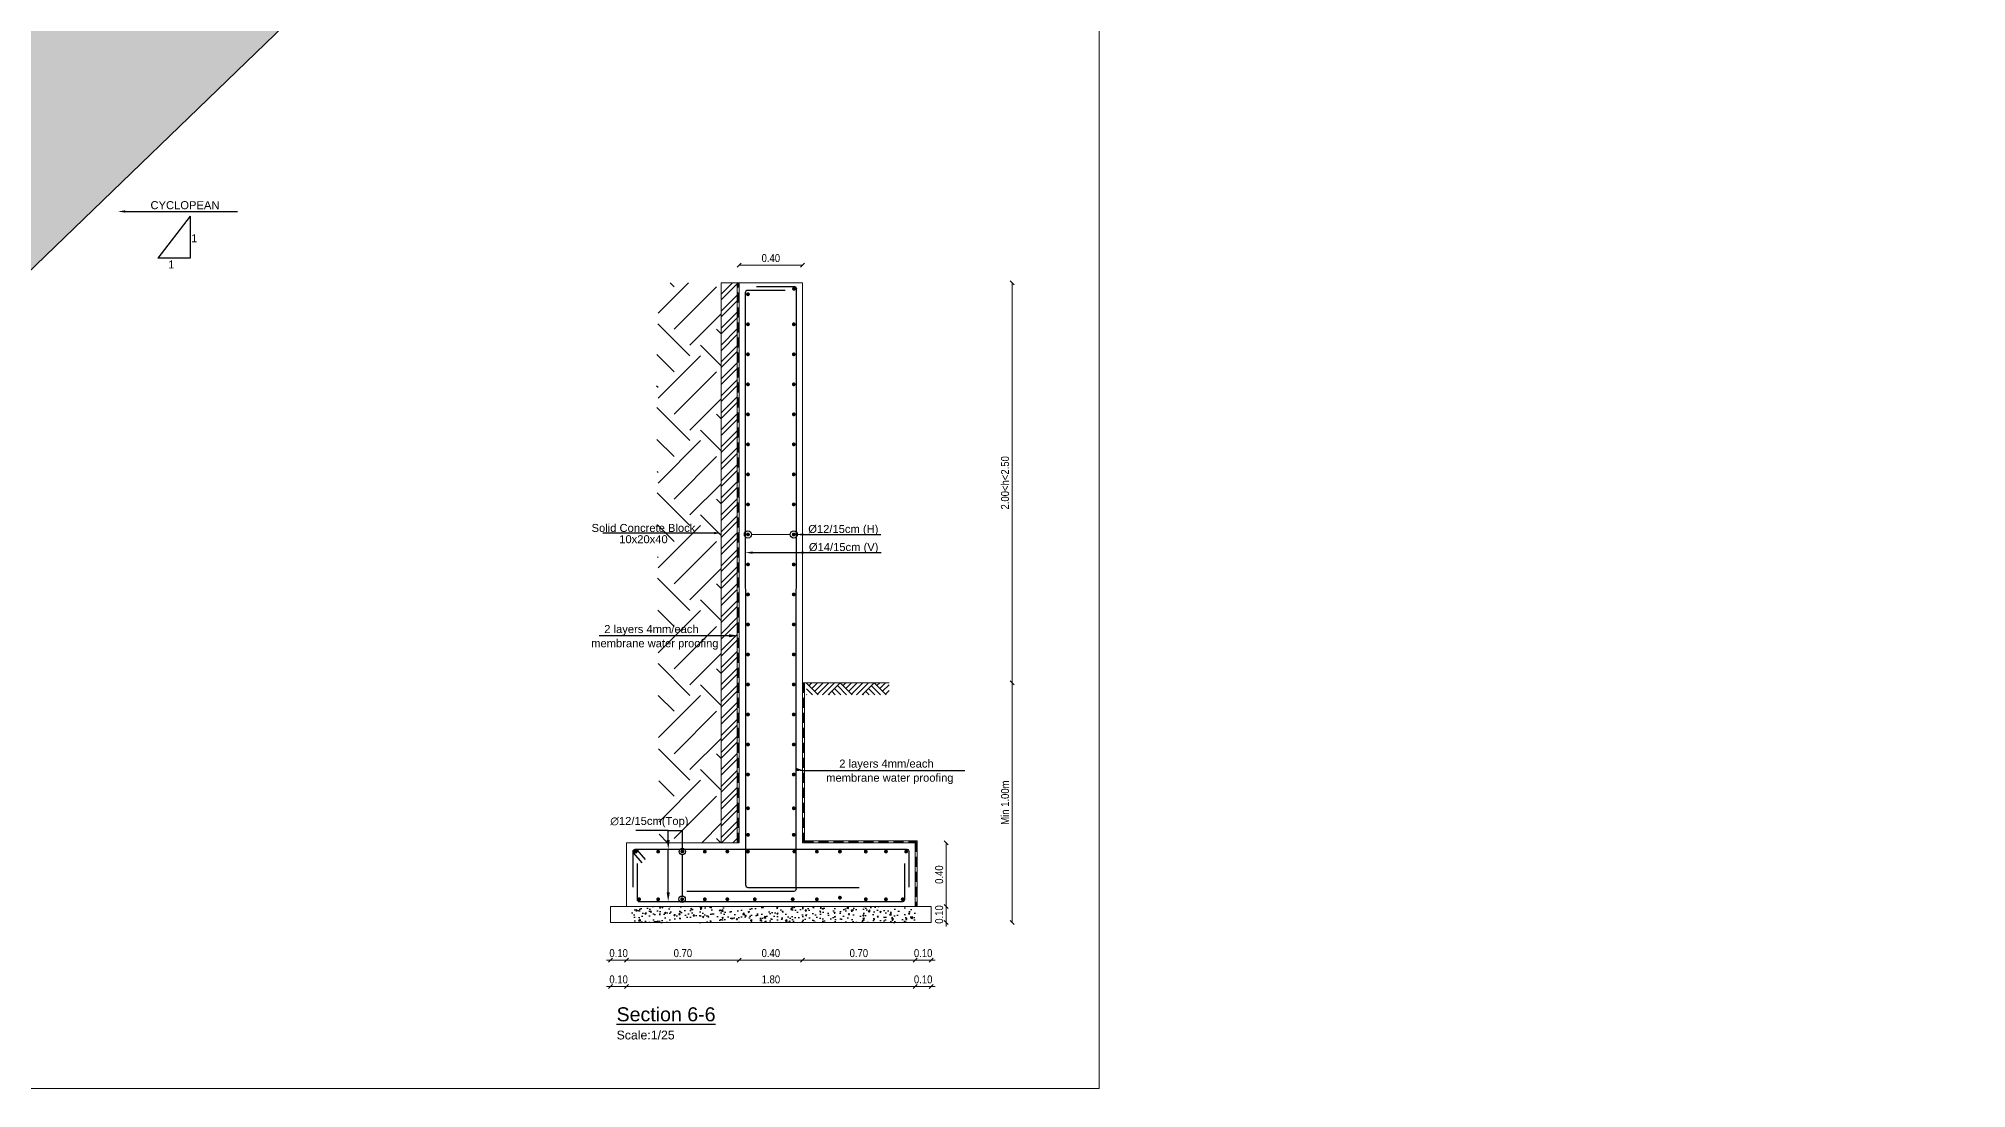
# Model space of a CAD drawing. Header units: metres. Extents: x -55 to 193, y -43 to 92.
# Drawn here: x 145.07 to 193.27, y -42.36 to -16.13 of the extents above; entities that cross this region are included whole.
import ezdxf
from ezdxf import colors
from ezdxf.entities.mleader import LeaderData, LeaderLine
from ezdxf.enums import TextEntityAlignment as Align
from ezdxf.math import Vec2, Vec3

# ---------------------------------------------------------------- set-up
doc = ezdxf.new("R2010")
doc.units = ezdxf.units.M
doc.header["$MEASUREMENT"] = 0
doc.linetypes.add('HIDDEN', pattern=[0.375, 0.25, -0.125])
for name, color, linetype in [('HATCH', 8, 'Continuous'), ('S-BAR', 6, 'Continuous'), ('S-CONCRETE PLANS', 4, 'Continuous'), ('S-HATCH', 9, 'Continuous'), ('S-Leaders', 137, 'Continuous'), ('S-Steel', 3, 'Continuous'), ('S-TEXT SUB TITLE', 2, 'Continuous'), ('S-WATER PROOF', 8, 'HIDDEN')]:
    doc.layers.add(name, color=color, linetype=linetype)
for name, color, linetype, lineweight in [('S-CONCRETE', 2, 'Continuous', 15), ('S-CONCRETE DETAILS', 2, 'Continuous', 15), ('S-DIMENSIONS', 134, 'Continuous', 13), ('S-TEXT-STEEL', 255, 'Continuous', 15)]:
    doc.layers.add(name, color=color, linetype=linetype, lineweight=lineweight)
doc.styles.add('ARIAL', font='arial.ttf')
doc.styles.add('Site 1-200 (m)', font='arial.ttf', dxfattribs={"width": 0.85, "height": 0.2})
doc.styles.get("Standard").update_dxf_attribs({"font": 'arial.ttf'})
doc.styles.add('Tahoma', font='arial.ttf')
doc.dimstyles.new('1-25--', dxfattribs={"dimtxt": 0.36, "dimasz": 0.1, "dimexe": 0.144, "dimexo": 0.144, "dimgap": 0.072, "dimtad": 1, "dimlfac": 0.25, "dimzin": 1, "dimdsep": 46, "dimtxsty": 'Site 1-200 (m)', "dimblk": 'OBLIQUE', "dimcen": 90, "dimse1": 1, "dimse2": 1, "dimclrd": 256, "dimclrt": 256, "dimadec": 3, "dimazin": 0, "dimtfac": 1, "dimtix": 1, "dimtmove": 2, "dimatfit": 3, "dimfxl": 0.144, "dimtolj": 1, "dimlwd": -1, "dimarcsym": 0})

# ---------------------------------------------------------------- blocks, each defined once
blk = doc.blocks.new('S-Close')
at = {"layer": 'S-Steel'}
blk.add_lwpolyline([(-0.253, -0.202), (-0.05, 0.038, -0.908352), (0.044, -0.041), (-0.159, -0.282)], format="xyb", dxfattribs=at)
blk = doc.blocks.new('_OBLIQUE')
at = {"color": 0, "linetype": 'ByBlock'}
blk.add_line((-0.5, -0.5), (0.5, 0.5), dxfattribs=at)
blk = doc.blocks.new('*D184')
at = {"layer": 'S-DIMENSIONS', "transparency": 16777216}
blk.add_line((164.171, -21.789), (162.586, -21.789), dxfattribs=at)
at = {"layer": 'S-DIMENSIONS', "transparency": 16777216, "xscale": 0.1, "yscale": 0.1, "zscale": 0.1, "rotation": 180}
blk.add_blockref('_OBLIQUE', (162.586, -21.789), dxfattribs=at)
at = {"layer": 'S-DIMENSIONS', "transparency": 16777216, "xscale": 0.1, "yscale": 0.1, "zscale": 0.1}
blk.add_blockref('_OBLIQUE', (164.171, -21.789), dxfattribs=at)
at = {"layer": 'S-DIMENSIONS', "transparency": 16777216, "insert": (163.378, -21.615), "char_height": 0.2, "attachment_point": 5, "style": 'Site 1-200 (m)'}
blk.add_mtext('\\A1;0.40', dxfattribs=at)
blk = doc.blocks.new('*D185')
at = {"layer": 'S-DIMENSIONS', "transparency": 16777216}
for p, q in [((159.372, -39.156), (159.272, -39.156)), ((159.372, -39.156), (159.772, -39.156)), ((159.772, -39.156), (159.872, -39.156))]:
    blk.add_line(p, q, dxfattribs=at)
at = {"layer": 'S-DIMENSIONS', "transparency": 16777216, "xscale": 0.1, "yscale": 0.1, "zscale": 0.1}
blk.add_blockref('_OBLIQUE', (159.372, -39.156), dxfattribs=at)
at = {"layer": 'S-DIMENSIONS', "transparency": 16777216, "xscale": 0.1, "yscale": 0.1, "zscale": 0.1, "rotation": 180}
blk.add_blockref('_OBLIQUE', (159.772, -39.156), dxfattribs=at)
at = {"layer": 'S-DIMENSIONS', "transparency": 16777216, "insert": (159.572, -38.982), "char_height": 0.2, "attachment_point": 5, "style": 'Site 1-200 (m)'}
blk.add_mtext('\\A1;0.10', dxfattribs=at)
blk = doc.blocks.new('*D186')
at = {"layer": 'S-DIMENSIONS', "transparency": 16777216}
blk.add_line((159.772, -39.156), (162.586, -39.156), dxfattribs=at)
at = {"layer": 'S-DIMENSIONS', "transparency": 16777216, "xscale": 0.1, "yscale": 0.1, "zscale": 0.1, "rotation": 180}
blk.add_blockref('_OBLIQUE', (159.772, -39.156), dxfattribs=at)
at = {"layer": 'S-DIMENSIONS', "transparency": 16777216, "xscale": 0.1, "yscale": 0.1, "zscale": 0.1}
blk.add_blockref('_OBLIQUE', (162.586, -39.156), dxfattribs=at)
at = {"layer": 'S-DIMENSIONS', "transparency": 16777216, "insert": (161.179, -38.982), "char_height": 0.2, "attachment_point": 5, "style": 'Site 1-200 (m)'}
blk.add_mtext('\\A1;0.70', dxfattribs=at)
blk = doc.blocks.new('*D187')
at = {"layer": 'S-DIMENSIONS', "transparency": 16777216}
blk.add_line((162.586, -39.156), (164.171, -39.156), dxfattribs=at)
at = {"layer": 'S-DIMENSIONS', "transparency": 16777216, "xscale": 0.1, "yscale": 0.1, "zscale": 0.1, "rotation": 180}
blk.add_blockref('_OBLIQUE', (162.586, -39.156), dxfattribs=at)
at = {"layer": 'S-DIMENSIONS', "transparency": 16777216, "xscale": 0.1, "yscale": 0.1, "zscale": 0.1}
blk.add_blockref('_OBLIQUE', (164.171, -39.156), dxfattribs=at)
at = {"layer": 'S-DIMENSIONS', "transparency": 16777216, "insert": (163.378, -38.982), "char_height": 0.2, "attachment_point": 5, "style": 'Site 1-200 (m)'}
blk.add_mtext('\\A1;0.40', dxfattribs=at)
blk = doc.blocks.new('*D188')
at = {"layer": 'S-DIMENSIONS', "transparency": 16777216}
blk.add_line((164.171, -39.156), (166.985, -39.156), dxfattribs=at)
at = {"layer": 'S-DIMENSIONS', "transparency": 16777216, "xscale": 0.1, "yscale": 0.1, "zscale": 0.1, "rotation": 180}
blk.add_blockref('_OBLIQUE', (164.171, -39.156), dxfattribs=at)
at = {"layer": 'S-DIMENSIONS', "transparency": 16777216, "xscale": 0.1, "yscale": 0.1, "zscale": 0.1}
blk.add_blockref('_OBLIQUE', (166.985, -39.156), dxfattribs=at)
at = {"layer": 'S-DIMENSIONS', "transparency": 16777216, "insert": (165.578, -38.982), "char_height": 0.2, "attachment_point": 5, "style": 'Site 1-200 (m)'}
blk.add_mtext('\\A1;0.70', dxfattribs=at)
blk = doc.blocks.new('*D189')
at = {"layer": 'S-DIMENSIONS', "transparency": 16777216}
for p, q in [((166.985, -39.156), (166.885, -39.156)), ((166.985, -39.156), (167.385, -39.156)), ((167.385, -39.156), (167.485, -39.156))]:
    blk.add_line(p, q, dxfattribs=at)
at = {"layer": 'S-DIMENSIONS', "transparency": 16777216, "xscale": 0.1, "yscale": 0.1, "zscale": 0.1}
blk.add_blockref('_OBLIQUE', (166.985, -39.156), dxfattribs=at)
at = {"layer": 'S-DIMENSIONS', "transparency": 16777216, "xscale": 0.1, "yscale": 0.1, "zscale": 0.1, "rotation": 180}
blk.add_blockref('_OBLIQUE', (167.385, -39.156), dxfattribs=at)
at = {"layer": 'S-DIMENSIONS', "transparency": 16777216, "insert": (167.185, -38.982), "char_height": 0.2, "attachment_point": 5, "style": 'Site 1-200 (m)'}
blk.add_mtext('\\A1;0.10', dxfattribs=at)
blk = doc.blocks.new('*D190')
at = {"layer": 'S-DIMENSIONS', "transparency": 16777216}
for p, q in [((159.372, -39.813), (159.272, -39.813)), ((159.372, -39.813), (159.772, -39.813)), ((159.772, -39.813), (159.872, -39.813))]:
    blk.add_line(p, q, dxfattribs=at)
at = {"layer": 'S-DIMENSIONS', "transparency": 16777216, "xscale": 0.1, "yscale": 0.1, "zscale": 0.1}
blk.add_blockref('_OBLIQUE', (159.372, -39.813), dxfattribs=at)
at = {"layer": 'S-DIMENSIONS', "transparency": 16777216, "xscale": 0.1, "yscale": 0.1, "zscale": 0.1, "rotation": 180}
blk.add_blockref('_OBLIQUE', (159.772, -39.813), dxfattribs=at)
at = {"layer": 'S-DIMENSIONS', "transparency": 16777216, "insert": (159.572, -39.639), "char_height": 0.2, "attachment_point": 5, "style": 'Site 1-200 (m)'}
blk.add_mtext('\\A1;0.10', dxfattribs=at)
blk = doc.blocks.new('*D191')
at = {"layer": 'S-DIMENSIONS', "transparency": 16777216}
blk.add_line((159.772, -39.813), (166.985, -39.813), dxfattribs=at)
at = {"layer": 'S-DIMENSIONS', "transparency": 16777216, "xscale": 0.1, "yscale": 0.1, "zscale": 0.1, "rotation": 180}
blk.add_blockref('_OBLIQUE', (159.772, -39.813), dxfattribs=at)
at = {"layer": 'S-DIMENSIONS', "transparency": 16777216, "xscale": 0.1, "yscale": 0.1, "zscale": 0.1}
blk.add_blockref('_OBLIQUE', (166.985, -39.813), dxfattribs=at)
at = {"layer": 'S-DIMENSIONS', "transparency": 16777216, "insert": (163.379, -39.639), "char_height": 0.2, "attachment_point": 5, "style": 'Site 1-200 (m)'}
blk.add_mtext('\\A1;1.80', dxfattribs=at)
blk = doc.blocks.new('*D192')
at = {"layer": 'S-DIMENSIONS', "transparency": 16777216}
for p, q in [((166.985, -39.813), (166.885, -39.813)), ((166.985, -39.813), (167.385, -39.813)), ((167.385, -39.813), (167.485, -39.813))]:
    blk.add_line(p, q, dxfattribs=at)
at = {"layer": 'S-DIMENSIONS', "transparency": 16777216, "xscale": 0.1, "yscale": 0.1, "zscale": 0.1}
blk.add_blockref('_OBLIQUE', (166.985, -39.813), dxfattribs=at)
at = {"layer": 'S-DIMENSIONS', "transparency": 16777216, "xscale": 0.1, "yscale": 0.1, "zscale": 0.1, "rotation": 180}
blk.add_blockref('_OBLIQUE', (167.385, -39.813), dxfattribs=at)
at = {"layer": 'S-DIMENSIONS', "transparency": 16777216, "insert": (167.185, -39.639), "char_height": 0.2, "attachment_point": 5, "style": 'Site 1-200 (m)'}
blk.add_mtext('\\A1;0.10', dxfattribs=at)
blk = doc.blocks.new('*D193')
at = {"layer": 'S-DIMENSIONS', "transparency": 16777216}
blk.add_line((167.76, -37.816), (167.76, -36.224), dxfattribs=at)
at = {"layer": 'S-DIMENSIONS', "transparency": 16777216, "xscale": 0.1, "yscale": 0.1, "zscale": 0.1}
for p, rotation in [((167.76, -36.224), 90), ((167.76, -37.816), 270)]:
    blk.add_blockref('_OBLIQUE', p, dxfattribs=dict(at, rotation=rotation))
at = {"layer": 'S-DIMENSIONS', "transparency": 16777216, "insert": (167.586, -37.02), "char_height": 0.2, "attachment_point": 5, "rotation": 90, "style": 'Site 1-200 (m)'}
blk.add_mtext('\\A1;0.40', dxfattribs=at)
blk = doc.blocks.new('*D194')
at = {"layer": 'S-DIMENSIONS', "transparency": 16777216}
for p, q in [((167.76, -37.816), (167.76, -37.716)), ((167.76, -37.816), (167.76, -38.216)), ((167.76, -38.216), (167.76, -38.316))]:
    blk.add_line(p, q, dxfattribs=at)
at = {"layer": 'S-DIMENSIONS', "transparency": 16777216, "xscale": 0.1, "yscale": 0.1, "zscale": 0.1}
for p, rotation in [((167.76, -37.816), 270), ((167.76, -38.216), 90)]:
    blk.add_blockref('_OBLIQUE', p, dxfattribs=dict(at, rotation=rotation))
at = {"layer": 'S-DIMENSIONS', "transparency": 16777216, "insert": (167.586, -38.016), "char_height": 0.2, "attachment_point": 5, "rotation": 90, "style": 'Site 1-200 (m)'}
blk.add_mtext('\\A1;0.10', dxfattribs=at)
blk = doc.blocks.new('*D195')
at = {"layer": 'S-DIMENSIONS', "transparency": 16777216}
blk.add_line((169.407, -32.226), (169.407, -22.234), dxfattribs=at)
at = {"layer": 'S-DIMENSIONS', "transparency": 16777216, "xscale": 0.1, "yscale": 0.1, "zscale": 0.1}
for p, rotation in [((169.407, -22.234), 90), ((169.407, -32.226), 270)]:
    blk.add_blockref('_OBLIQUE', p, dxfattribs=dict(at, rotation=rotation))
at = {"layer": 'S-DIMENSIONS', "transparency": 16777216, "insert": (169.233, -27.23), "char_height": 0.2, "attachment_point": 5, "rotation": 90, "style": 'Site 1-200 (m)'}
blk.add_mtext('\\A1;2.00<h<2.50', dxfattribs=at)
blk = doc.blocks.new('*D196')
at = {"layer": 'S-DIMENSIONS', "transparency": 16777216}
blk.add_line((169.407, -32.226), (169.407, -38.216), dxfattribs=at)
at = {"layer": 'S-DIMENSIONS', "transparency": 16777216, "xscale": 0.1, "yscale": 0.1, "zscale": 0.1}
for p, rotation in [((169.407, -32.226), 90), ((169.407, -38.216), 270)]:
    blk.add_blockref('_OBLIQUE', p, dxfattribs=dict(at, rotation=rotation))
at = {"layer": 'S-DIMENSIONS', "transparency": 16777216, "insert": (169.233, -35.221), "char_height": 0.2, "attachment_point": 5, "rotation": 90, "style": 'Site 1-200 (m)'}
blk.add_mtext('\\A1;Min 1.00m', dxfattribs=at)

msp = doc.modelspace()

# ---------------------------------------------------------------- hatches: boundary and pattern name
at = {"layer": 'HATCH'}
h = msp.add_hatch(dxfattribs=at)
h.set_pattern_fill('AR-PARQ1', color=256, scale=0.05, angle=45, style=0)
h.set_pattern_definition([(135, (216.8707, -33.0739), (-0.848528, 1e-16), [0.6, -0.6]), (135, (216.9414, -33.00317), (-0.848528, 1e-16), [0.6, -0.6]), (135, (217.0121, -32.93245), (-0.848528, 1e-16), [0.6, -0.6]), (135, (217.0828, -32.86174), (-0.848528, 1e-16), [0.6, -0.6]), (135, (217.15354, -32.79103), (-0.848528, 1e-16), [0.6, -0.6]), (135, (217.22425, -32.7203), (-0.848528, 1e-16), [0.6, -0.6]), (135, (217.29496, -32.6496), (-0.848528, 1e-16), [0.6, -0.6]), (45, (216.44643, -32.6496), (0.848528, -1e-16), [0.6, -0.6]), (45, (216.3757, -32.5789), (0.848528, -1e-16), [0.6, -0.6]), (45, (216.305, -32.5082), (0.848528, -1e-16), [0.6, -0.6]), (45, (216.2343, -32.4375), (0.848528, -1e-16), [0.6, -0.6]), (45, (216.1636, -32.36677), (0.848528, -1e-16), [0.6, -0.6]), (45, (216.0929, -32.29606), (0.848528, -1e-16), [0.6, -0.6]), (45, (216.02217, -32.22535), (0.848528, -1e-16), [0.6, -0.6])])
edge = h.paths.add_edge_path()
edge.add_line((164.271, -32.226), (164.271, -32.526))
edge.add_line((164.271, -32.526), (165.223, -32.526))
edge.add_line((165.223, -32.526), (165.223, -32.416))
edge.add_arc((165.223, -32.391), 0.025, 180, 270, ccw=False)
edge.add_arc((165.223, -32.391), 0.025, 90, 180, ccw=False)
edge.add_line((165.223, -32.366), (165.223, -32.226))
edge.add_line((165.223, -32.226), (164.271, -32.226))
edge = h.paths.add_edge_path()
edge.add_line((166.334, -32.526), (166.334, -32.226))
edge.add_line((166.334, -32.226), (165.223, -32.226))
edge.add_line((165.223, -32.226), (165.223, -32.366))
edge.add_arc((165.223, -32.391), 0.025, 270, 450, ccw=False)
edge.add_line((165.223, -32.416), (165.223, -32.526))
edge.add_line((165.223, -32.526), (166.334, -32.526))
at = {"layer": 'S-HATCH'}
h = msp.add_hatch(dxfattribs=at)
h.set_pattern_fill('GRAVEL', color=256, scale=1.5, style=0)
h.set_pattern_definition([(228.01279, (-4.99788, 16.518), (-12, -13.5), [0.201804, -19.978632]), (184.96974, (-5.132877, 16.368), (18, 1.5), [0.346302, -34.283887]), (132.51045, (-5.47788, 16.338), (15, -16.5), [0.244182, -24.174049]), (267.27369, (-6.06288, 15.963), (1.5, 30), [0.315357, -31.220337]), (292.833654, (-6.07788, 15.648), (-7.5, 18), [0.309232, -30.61406]), (357.27369, (-5.95788, 15.363), (-30, 1.5), [0.315357, -31.220337]), (37.69424, (-5.642877, 15.347997), (-19.5, -15), [0.417044, -41.287273]), (72.25533, (-5.312877, 15.602997), (10.5, 33), [0.393732, -38.979482]), (121.429566, (-5.19288, 15.978), (-12, 19.5), [0.316425, -31.32611]), (175.23636, (-5.35788, 16.248), (16.5, -1.5), [0.361248, -17.701144]), (222.397438, (-5.717877, 16.277997), (-18, -16.5), [0.467172, -46.250063]), (138.81407, (-4.57788, 15.948), (-10.5, 9), [0.159451, -15.785767]), (171.469234, (-4.69788, 16.053), (19.5, -3), [0.303356, -30.032267]), (225, (-4.9979, 16.098), (-2e-16, -1.5), [0.212132, -1.909189]), (203.19859, (-5.10288, 16.278), (7.5, 3), [0.114237, -11.309423]), (291.8014, (-5.20788, 16.233), (-1.5, 4.5), [0.161554, -7.916193]), (30.96376, (-5.14788, 16.083), (4.5, 3), [0.262394, -8.484034]), (161.56505, (-4.9229, 16.218), (3, -1.5), [0.189736, -4.55368]), (16.38954, (-6.07788, 16.233), (15, 4.5), [0.2658, -26.314268]), (70.346176, (-5.82288, 16.308), (-6, -16.5), [0.222992, -22.076112]), (293.19859, (-4.92288, 16.518), (-3, 7.5), [0.228472, -11.195187]), (343.61046, (-4.83288, 16.308), (-15, 4.5), [0.2658, -26.314268]), (339.44395, (-6.07788, 15.303), (-7.5, 3), [0.25632, -12.559686]), (294.77514, (-5.83788, 15.213), (-7.5, 16.5), [0.214767, -21.261965]), (66.80141, (-4.90788, 15.018), (3, 7.5), [0.228472, -11.195187]), (17.354025, (-4.81788, 15.228), (-19.5, -6), [0.251447, -24.893135]), (69.44395, (-5.64288, 15.018), (-3, -7.5), [0.12816, -12.687846]), (101.30993, (-4.99788, 15.018), (-1.5, 6), [0.076485, -7.572044]), (165.96376, (-5.01288, 15.093), (4.5, -1.5), [0.309233, -5.875426]), (186.009006, (-5.31288, 15.168), (15, 1.5), [0.286575, -28.370885]), (303.69007, (-5.14788, 15.948), (-1.5, 3), [0.216333, -5.191994]), (353.157227, (-5.027877, 15.767997), (25.5, -3), [0.377691, -37.391344]), (60.9454, (-4.65288, 15.723), (-6, -10.5), [0.154434, -15.289011]), (90, (-4.5779, 15.858), (-1.5, 1.5), [0.09, -1.41]), (120.25644, (-5.34288, 15.213), (6, -10.5), [0.208386, -20.63028]), (48.01279, (-5.44788, 15.393), (12, 13.5), [0.403608, -19.776828]), (0, (-5.1779, 15.693), (1.5, 1.5), [0.39, -1.11]), (325.304846, (-4.78788, 15.693), (15, -10.5), [0.237171, -23.479911]), (254.0546, (-4.59288, 15.558), (-1.5, -6), [0.218403, -10.701762]), (207.645975, (-4.652877, 15.348), (-28.5, -15), [0.355598, -35.204211]), (175.42608, (-4.967877, 15.182997), (-19.5, 1.5), [0.376198, -37.24361])])
h.paths.add_polyline_path([(152.069, -14.967), (131.672, -14.967), (131.672, -23.913), (139.922, -23.913), (140.272, -26.353)])
h.paths.add_polyline_path([(151.609, -15.332), (151.598, -15.421), (150.537, -15.131), (151.824, -15.131)], flags=16)
h = msp.add_hatch(dxfattribs=at)
h.set_pattern_fill('EARTH', color=256, scale=6, angle=45)
h.set_pattern_definition([(45, (-6817.7892, -98.037), (2e-16, 2.12132034), [1.5, -1.5]), (45, (-6818.1869, -97.6393), (2e-16, 2.12132034), [1.5, -1.5]), (45, (-6818.5847, -97.2415), (2e-16, 2.12132034), [1.5, -1.5]), (135, (-6818.5847, -96.9764), (-2.12132034, 4e-16), [1.5, -1.5]), (135, (-6818.1869, -96.5786), (-2.12132034, 4e-16), [1.5, -1.5]), (135, (-6817.7892, -96.1809), (-2.12132034, 4e-16), [1.5, -1.5])])
h.paths.add_polyline_path([(160.585, -36.224), (162.136, -36.224), (162.137, -22.234), (160.586, -22.234), (160.521, -24.36), (160.521, -24.665)])
h = msp.add_hatch(dxfattribs=at)
h.set_pattern_fill('ANSI32', color=256, scale=0.8, style=0)
h.set_pattern_definition([(45, (27.68138, 8.91847), (-0.21213203, 0.21213203), []), (45, (27.8228, 8.91847), (-0.21213203, 0.21213203), [])])
h.paths.add_polyline_path([(162.136, -36.224), (162.536, -36.224), (162.537, -22.234), (162.137, -22.234)])
at = {"layer": 'S-HATCH', "ltscale": 0.01}
h = msp.add_hatch(dxfattribs=at)
h.set_pattern_fill('AR-CONC', color=256, scale=0.05, style=0)
h.set_pattern_definition([(50, (-3.7489, -12.86335), (0.3586301, -0.03137607), [0.0375, -0.4125]), (355, (-3.7489, -12.86335), (-0.0693757, 0.3760961), [0.03, -0.33]), (100.45144, (-3.719, -12.86597), (0.2892544, 0.34472), [0.0318701, -0.35057106]), (46.1842, (-3.7489, -12.76335), (0.5336207, -0.0827596), [0.05625, -0.61875]), (96.63564, (-3.7044, -12.77025), (0.467331, 0.4870593), [0.0478052, -0.5258569]), (351.18416, (-3.7489, -12.76335), (0.467331, 0.4870593), [0.045, -0.495]), (21, (-3.6989, -12.78835), (0.29845353, -0.20130945), [0.0375, -0.4125]), (326, (-3.6989, -12.78835), (0.1216577, 0.362575), [0.03, -0.33]), (71.45144, (-3.67402, -12.80513), (0.4201112, 0.1612656), [0.0318701, -0.35057106]), (37.5, (-3.74889, -12.86335), (0.00607993, 0.16644693), [0, -0.326, 0, -0.335, 0, -0.33125]), (7.5, (-3.74889, -12.86335), (0.13153477, 0.19720586), [0, -0.191, 0, -0.3185, 0, -0.12625]), (327.5, (-3.86039, -12.86335), (0.26691122, -0.01127744), [0, -0.125, 0, -0.39, 0, -0.5175]), (317.5, (-3.9104, -12.86335), (0.2915931, 0.0500525), [0, -0.1625, 0, -0.259, 0, -0.3675])])
h.paths.add_polyline_path([(166.985, -38.216), (166.985, -37.816), (159.872, -37.816), (159.872, -38.216)])

# ---------------------------------------------------------------- linework, layer by layer
at = {"layer": 'S-BAR', "const_width": 0.0495}
for points in [[(162.829, -22.519, 1), (162.783, -22.519, 1)], [(162.829, -22.519, 1), (162.783, -22.519, 1)], [(163.934, -22.382, -1), (163.98, -22.382, -1)], [(163.934, -22.382, -1), (163.98, -22.382, -1)], [(162.829, -23.269, 1), (162.783, -23.269, 1)], [(162.829, -23.269, 1), (162.783, -23.269, 1)], [(163.927, -23.269, -1), (163.973, -23.269, -1)], [(163.927, -23.269, -1), (163.973, -23.269, -1)], [(162.829, -24.019, 1), (162.783, -24.019, 1)], [(162.829, -24.019, 1), (162.783, -24.019, 1)], [(163.927, -24.019, -1), (163.973, -24.019, -1)], [(163.927, -24.019, -1), (163.973, -24.019, -1)], [(162.829, -24.769, 1), (162.783, -24.769, 1)], [(162.829, -24.769, 1), (162.783, -24.769, 1)], [(163.927, -24.769, -1), (163.973, -24.769, -1)], [(163.927, -24.769, -1), (163.973, -24.769, -1)], [(162.829, -25.519, 1), (162.783, -25.519, 1)], [(162.829, -25.519, 1), (162.783, -25.519, 1)], [(163.927, -25.519, -1), (163.973, -25.519, -1)], [(163.927, -25.519, -1), (163.973, -25.519, -1)], [(162.829, -26.269, 1), (162.783, -26.269, 1)], [(162.829, -26.269, 1), (162.783, -26.269, 1)], [(163.927, -26.269, -1), (163.973, -26.269, -1)], [(163.927, -26.269, -1), (163.973, -26.269, -1)], [(162.829, -27.019, 1), (162.783, -27.019, 1)], [(162.829, -27.019, 1), (162.783, -27.019, 1)], [(163.927, -27.019, -1), (163.973, -27.019, -1)], [(163.927, -27.019, -1), (163.973, -27.019, -1)], [(162.829, -27.769, 1), (162.783, -27.769, 1)], [(162.829, -27.769, 1), (162.783, -27.769, 1)], [(163.927, -27.769, -1), (163.973, -27.769, -1)], [(163.927, -27.769, -1), (163.973, -27.769, -1)], [(162.829, -28.519, 1), (162.783, -28.519, 1)], [(162.829, -28.519, 1), (162.783, -28.519, 1)], [(163.927, -28.519, -1), (163.973, -28.519, -1)], [(163.927, -28.519, -1), (163.973, -28.519, -1)], [(162.829, -29.269, 1), (162.783, -29.269, 1)], [(162.829, -29.269, 1), (162.783, -29.269, 1)], [(163.927, -29.269, -1), (163.973, -29.269, -1)], [(163.927, -29.269, -1), (163.973, -29.269, -1)], [(162.829, -30.019, 1), (162.783, -30.019, 1)], [(162.829, -30.019, 1), (162.783, -30.019, 1)], [(163.927, -30.019, -1), (163.973, -30.019, -1)], [(163.927, -30.019, -1), (163.973, -30.019, -1)], [(162.829, -30.769, 1), (162.783, -30.769, 1)], [(162.829, -30.769, 1), (162.783, -30.769, 1)], [(163.927, -30.769, -1), (163.973, -30.769, -1)], [(163.927, -30.769, -1), (163.973, -30.769, -1)], [(162.829, -31.519, 1), (162.783, -31.519, 1)], [(162.829, -31.519, 1), (162.783, -31.519, 1)], [(163.927, -31.519, -1), (163.973, -31.519, -1)], [(163.927, -31.519, -1), (163.973, -31.519, -1)], [(162.829, -32.269, 1), (162.783, -32.269, 1)], [(162.829, -32.269, 1), (162.783, -32.269, 1)], [(163.927, -32.269, -1), (163.973, -32.269, -1)], [(163.927, -32.269, -1), (163.973, -32.269, -1)], [(162.829, -33.019, 1), (162.783, -33.019, 1)], [(162.829, -33.019, 1), (162.783, -33.019, 1)], [(163.927, -33.019, -1), (163.973, -33.019, -1)], [(163.927, -33.019, -1), (163.973, -33.019, -1)], [(162.829, -33.769, 1), (162.783, -33.769, 1)], [(162.829, -33.769, 1), (162.783, -33.769, 1)], [(163.927, -33.769, -1), (163.973, -33.769, -1)], [(163.927, -33.769, -1), (163.973, -33.769, -1)], [(162.829, -34.519, 1), (162.783, -34.519, 1)], [(162.829, -34.519, 1), (162.783, -34.519, 1)], [(163.927, -34.519, -1), (163.973, -34.519, -1)], [(163.927, -34.519, -1), (163.973, -34.519, -1)], [(162.829, -35.362, 1), (162.783, -35.362, 1)], [(162.829, -35.362, 1), (162.783, -35.362, 1)], [(163.927, -35.362, -1), (163.973, -35.362, -1)], [(163.927, -35.362, -1), (163.973, -35.362, -1)], [(162.829, -36.025, 1), (162.783, -36.025, 1)], [(162.829, -36.025, 1), (162.783, -36.025, 1)], [(163.927, -36.025, -1), (163.973, -36.025, -1)], [(163.927, -36.025, -1), (163.973, -36.025, -1)], [(160.025, -36.444, 1), (159.979, -36.444, 1)], [(160.583, -36.444, 1), (160.537, -36.444, 1)], [(161.188, -36.444, 1), (161.142, -36.444, 1)], [(161.75, -36.444, 1), (161.704, -36.444, 1)], [(162.313, -36.444, 1), (162.267, -36.444, 1)], [(162.828, -36.444, 1), (162.781, -36.444, 1)], [(163.988, -36.444, 1), (163.942, -36.444, 1)], [(164.551, -36.444, 1), (164.505, -36.444, 1)], [(165.128, -36.444, 1), (165.081, -36.444, 1)], [(165.774, -36.444, 1), (165.727, -36.444, 1)], [(166.278, -36.444, 1), (166.232, -36.444, 1)], [(166.737, -36.444, -1), (166.783, -36.444, -1)], [(160.108, -37.636, -1), (160.061, -37.636, -1)], [(160.583, -37.636, -1), (160.537, -37.636, -1)], [(161.183, -37.636, -1), (161.137, -37.636, -1)], [(161.75, -37.636, -1), (161.704, -37.636, -1)], [(162.313, -37.636, -1), (162.267, -37.636, -1)], [(162.999, -37.636, -1), (162.953, -37.636, -1)], [(163.947, -37.636, -1), (163.901, -37.636, -1)], [(164.551, -37.636, -1), (164.505, -37.636, -1)], [(165.128, -37.596, -1), (165.081, -37.596, -1)], [(165.774, -37.636, -1), (165.727, -37.636, -1)], [(166.278, -37.636, -1), (166.232, -37.636, -1)], [(166.698, -37.636, -1), (166.651, -37.636, -1)]]:
    msp.add_lwpolyline(points, format="xyb", close=True, dxfattribs=at)
at = {"layer": 'S-CONCRETE'}
for p, q in [((164.171, -22.234), (162.586, -22.234)), ((162.586, -36.224), (162.586, -22.234)), ((162.586, -33.29), (162.586, -22.234)), ((164.171, -32.624), (164.171, -22.234)), ((164.171, -32.226), (166.334, -32.226)), ((164.171, -36.224), (164.171, -32.624)), ((162.586, -36.224), (159.772, -36.224)), ((159.772, -36.224), (159.772, -37.816)), ((166.985, -36.224), (164.171, -36.224)), ((166.985, -36.224), (166.985, -37.816)), ((167.385, -37.816), (159.372, -37.816)), ((159.372, -37.816), (159.372, -38.216)), ((167.385, -37.816), (167.385, -38.216)), ((167.385, -38.216), (159.372, -38.216))]:
    msp.add_line(p, q, dxfattribs=at)
for points in [[(162.136, -22.234), (162.136, -36.224)], [(162.536, -22.234), (162.536, -36.224)], [(164.221, -32.226), (164.221, -36.174), (167.035, -36.174), (167.035, -37.816)]]:
    msp.add_lwpolyline(points, dxfattribs=at)
at = {"layer": 'S-CONCRETE DETAILS', "ltscale": 0.05}
msp.add_line((162.586, -22.234), (162.136, -22.234), dxfattribs=at)
at = {"layer": 'S-CONCRETE PLANS'}
msp.add_line((140.272, -26.353, 546.245), (152.069, -14.967, 546.245), dxfattribs=at)
at = {"layer": 'S-DIMENSIONS'}
msp.add_line((162.896, -28.519), (163.86, -28.519), dxfattribs=at)
at = {"layer": 'S-DIMENSIONS', "elevation": 26.423}
msp.add_lwpolyline([(90.785, 10.738), (171.585, 10.738), (171.585, -42.362), (90.785, -42.362)], close=True, dxfattribs=at)
at = {"layer": 'S-Leaders', "ltscale": 0.05}
for p, q in [((148.865, -20.565, 546.245), (148.052, -21.613, 546.245)), ((148.865, -20.565, 546.245), (148.865, -21.613, 546.245)), ((148.865, -21.613, 546.245), (148.052, -21.613, 546.245)), ((160.807, -35.916), (161.165, -35.916)), ((161.165, -35.916), (161.165, -36.362)), ((161.164, -36.524), (161.16, -37.554))]:
    msp.add_line(p, q, dxfattribs=at)
at = {"layer": 'S-Leaders', "linetype": 'ByBlock', "lineweight": -2, "ltscale": 0.05}
msp.add_lwpolyline([(160.812, -37.462), (160.812, -36.388)], dxfattribs=at)
msp.add_lwpolyline([(160.812, -37.462), (160.812, -36.388)], dxfattribs=at)
at = {"layer": 'S-Leaders', "ltscale": 0.05}
for centre, radius in [((162.806, -28.519), 0.09), ((163.95, -28.519), 0.09), ((161.165, -36.444), 0.08), ((161.16, -37.634), 0.08)]:
    msp.add_circle(centre, radius, dxfattribs=at)
msp.add_solid([(160.851, -37.462), (160.812, -37.692), (160.774, -37.462)], dxfattribs=at)
msp.add_solid([(160.851, -37.462), (160.812, -37.692), (160.774, -37.462)], dxfattribs=at)
at = {"layer": 'S-Steel'}
msp.add_line((164.011, -37.378), (164.017, -22.382), dxfattribs=at)
for points in [[(163.736, -22.422), (162.799, -22.422, 0.414214), (162.739, -22.482)], [(162.739, -22.482), (162.745, -37.278, 0.414025), (162.805, -37.338), (165.584, -37.338)], [(163.021, -22.322), (163.957, -22.322, -0.414214), (164.017, -22.382)], [(159.932, -37.333), (159.932, -36.444, -0.414214), (159.992, -36.384), (166.748, -36.386, -0.502149), (166.825, -36.444), (166.825, -37.333)], [(160.032, -36.744), (160.032, -37.633, 0.414214), (160.092, -37.693), (166.648, -37.69, 0.502149), (166.725, -37.633), (166.725, -36.744)], [(164.011, -37.378, -0.414214), (163.951, -37.438), (161.274, -37.438)]]:
    msp.add_lwpolyline(points, format="xyb", dxfattribs=at)
at = {"layer": 'S-WATER PROOF'}
msp.add_line((162.561, -36.224), (162.561, -22.234), dxfattribs=at)
msp.add_lwpolyline([(164.196, -32.226), (164.196, -36.199), (167.01, -36.199), (167.01, -37.816)], dxfattribs=at)

# ---------------------------------------------------------------- block references
at = {"layer": 'S-Steel', "xscale": -1}
msp.add_blockref('S-Close', (159.992, -36.444), dxfattribs=at)

# ---------------------------------------------------------------- texts
at = {"layer": 'S-Leaders', "ltscale": 0.05, "insert": (193.265, -37.937), "char_height": 0.2, "attachment_point": 1, "style": 'Tahoma'}
msp.add_mtext('\\A1;{\\fISOCPEUR|b0|i0|c0|p34;         }', dxfattribs=at)
at = {"layer": 'S-TEXT SUB TITLE', "insert": (163.259, -40.335), "char_height": 0.35, "width": 7.4741, "attachment_point": 2, "style": 'Tahoma'}
msp.add_mtext('\\pxql;{\\LSection 6-6\\P\\H0.62857x;\\lScale:1/25}', dxfattribs=at)
at = {"layer": 'S-TEXT-STEEL', "ltscale": 0.05, "style": 'ARIAL'}
for s, p in [('CYCLOPEAN ', (148.771, -20.292, 546.245)), ('1', (148.964, -21.118, 546.245)), ('1', (148.389, -21.774, 546.245)), ('Solid Concrete Block', (160.193, -28.353)), ('%%C12/15cm (H)', (165.19, -28.408)), ('10x20x40', (160.193, -28.639)), ('%%C14/15cm (V)', (165.198, -28.859))]:
    msp.add_text(s, height=0.2, dxfattribs=at).set_placement(p, align=Align.MIDDLE)
at = {"layer": 'S-TEXT-STEEL', "style": 'Tahoma'}
for s, p in [('2 layers 4mm/each    ', (159.213, -30.984)), ('membrane water proofing', (158.886, -31.338)), ('2 layers 4mm/each    ', (165.088, -34.345)), ('membrane water proofing', (164.761, -34.698))]:
    msp.add_text(s, height=0.2, dxfattribs=at).set_placement(p)
at = {"layer": 'S-TEXT-STEEL', "ltscale": 0.05, "insert": (161.319, -35.579, 0), "char_height": 0.2, "width": 2.03181, "attachment_point": 3, "style": 'ARIAL'}
msp.add_mtext('∅12/15cm(Top)', dxfattribs=at)

# ---------------------------------------------------------------- dimensions: what is measured, and where the dimension line sits
at = {"layer": 'S-DIMENSIONS'}
for base, p1, p2, picture, middle in [((162.586, -21.789), (164.171, -23.829), (162.586, -23.829), '*D184', (163.378, -21.615)), ((162.586, -39.156), (159.772, -37.494), (162.586, -35.902), '*D186', (161.179, -38.982)), ((164.171, -39.156), (162.586, -35.902), (164.171, -35.902), '*D187', (163.378, -38.982)), ((166.985, -39.156), (164.171, -35.902), (166.985, -37.494), '*D188', (165.578, -38.982)), ((159.772, -39.156), (159.372, -37.816), (159.772, -37.494), '*D185', (159.572, -38.982)), ((159.772, -39.813), (159.372, -38.016), (159.772, -37.494), '*D190', (159.572, -39.639)), ((166.985, -39.813), (159.772, -37.494), (166.985, -37.494), '*D191', (163.379, -39.639)), ((167.385, -39.156), (166.985, -37.494), (167.385, -37.894), '*D189', (167.185, -38.982)), ((167.385, -39.813), (166.985, -37.494), (167.385, -37.894), '*D192', (167.185, -39.639))]:
    dim = msp.add_linear_dim(base=base, p1=p1, p2=p2, dimstyle='1-25--', dxfattribs=at)
    dim.commit()
    dim.dimension.update_dxf_attribs({"geometry": picture, "text_midpoint": middle})
for base, p2, text, picture, middle in [((169.407, -22.234), (164.171, -22.234), '2.00<h<2.50', '*D195', (169.233, -27.23)), ((169.407, -38.216), (164.171, -38.216), 'Min 1.00m', '*D196', (169.233, -35.221))]:
    dim = msp.add_linear_dim(base=base, p1=(164.171, -32.226), p2=p2, angle=90, text=text, dimstyle='1-25--', dxfattribs=at)
    dim.commit()
    dim.dimension.update_dxf_attribs({"geometry": picture, "text_midpoint": middle})
for base, p1, p2, picture, middle in [((167.76, -36.224), (166.985, -37.816), (166.985, -36.224), '*D193', (167.586, -37.02)), ((167.76, -38.216), (167.586, -37.816), (167.586, -38.216), '*D194', (167.586, -38.016))]:
    dim = msp.add_linear_dim(base=base, p1=p1, p2=p2, angle=90, dimstyle='1-25--', dxfattribs=at)
    dim.commit()
    dim.dimension.update_dxf_attribs({"geometry": picture, "text_midpoint": middle})

# ---------------------------------------------------------------- leaders
at = {"layer": 'S-Leaders', "ltscale": 0.05}
ml = msp.add_multileader_mtext('Standard', dxfattribs=at)
ml.set_content(' ', color=256)
ml.set_leader_properties()
ml.build(insert=Vec2(0, 0))
ml.multileader.update_dxf_attribs({"text_right_attachment_type": 6, "dogleg_length": 0.36, "arrow_head_size": 0.18})
ctx = ml.context
ctx.base_point, ctx.char_height, ctx.arrow_head_size, ctx.landing_gap_size, ctx.plane_origin = Vec3(150.042, -20.449, 546.245), 0.18, 0.18, 0.09, Vec3(147.73, -19.807, 546.245)
ctx.right_attachment = 6
notes = []
notes.append((ctx, [(0, (1, 1, 0), (148.495, -20.449, 546.245), (1, 0), 1.547, [(0, [(147.059, -20.449, 546.245)], 0, [])])]))
ctx.mtext.insert, ctx.mtext.flow_direction = Vec3(150.132, -20.359, 546.245), 5
ml = msp.add_multileader_mtext('Standard', dxfattribs=at)
ml.set_content(' ', color=256)
ml.set_leader_properties()
ml.build(insert=Vec2(0, 0))
ml.multileader.update_dxf_attribs({"text_right_attachment_type": 6, "dogleg_length": 0.36, "arrow_head_size": 0.18})
ctx = ml.context
ctx.base_point, ctx.char_height, ctx.arrow_head_size, ctx.landing_gap_size, ctx.plane_origin = Vec3(159.075, -28.395), 0.18, 0.18, 0.09, Vec3(162.084, -15.775)
ctx.right_attachment, ctx.text_align_type = 6, 2
notes.append((ctx, [(0, (1, 1, 0), (161.15, -28.485), (-1, 0), 1.825, [(0, [(162.136, -28.485)], 0, [])])]))
ctx.mtext.insert, ctx.mtext.alignment, ctx.mtext.flow_direction = Vec3(159.235, -28.305), 3, 5
ml = msp.add_multileader_mtext('Standard', dxfattribs=at)
ml.set_content(' ', color=256)
ml.set_leader_properties()
ml.build(insert=Vec2(0, 0))
ml.multileader.update_dxf_attribs({"text_right_attachment_type": 6, "dogleg_length": 0.36, "arrow_head_size": 0.18})
ctx = ml.context
ctx.base_point, ctx.char_height, ctx.arrow_head_size, ctx.landing_gap_size, ctx.plane_origin = Vec3(166.125, -28.522), 0.18, 0.18, 0.09, Vec3(163.772, -20.597)
ctx.right_attachment = 6
notes.append((ctx, [(0, (1, 1, 0), (165.092, -28.522), (1, 0), 1.033, [(0, [(164.008, -28.522)], 0, [])])]))
ctx.mtext.insert, ctx.mtext.flow_direction = Vec3(166.215, -28.432), 5
ml = msp.add_multileader_mtext('Standard', dxfattribs=at)
ml.set_content(' ', color=256)
ml.set_leader_properties()
ml.build(insert=Vec2(0, 0))
ml.multileader.update_dxf_attribs({"text_right_attachment_type": 6, "dogleg_length": 0.36, "arrow_head_size": 0.18})
ctx = ml.context
ctx.base_point, ctx.char_height, ctx.arrow_head_size, ctx.landing_gap_size, ctx.plane_origin = Vec3(165.653, -28.974), 0.18, 0.18, 0.09, Vec3(163.3, -21.049)
ctx.right_attachment = 6
notes.append((ctx, [(0, (1, 1, 0), (164.619, -28.974), (1, 0), 1.033, [(0, [(162.741, -28.974)], 0, [])])]))
ctx.mtext.insert, ctx.mtext.flow_direction = Vec3(165.743, -28.884), 5
ml = msp.add_multileader_mtext('Standard', dxfattribs=at)
ml.set_content(' ', color=256)
ml.set_leader_properties()
ml.build(insert=Vec2(0, 0))
ml.multileader.update_dxf_attribs({"text_right_attachment_type": 6, "dogleg_length": 0.36, "arrow_head_size": 0.18})
ctx = ml.context
ctx.base_point, ctx.char_height, ctx.arrow_head_size, ctx.landing_gap_size, ctx.plane_origin = Vec3(166.133, -28.974), 0.18, 0.18, 0.09, Vec3(163.78, -21.049)
ctx.right_attachment = 6
notes.append((ctx, [(0, (1, 1, 0), (165.099, -28.974), (1, 0), 1.033, [(0, [(164.015, -28.974)], 0, [])])]))
ctx.mtext.insert, ctx.mtext.flow_direction = Vec3(166.223, -28.884), 5
ml = msp.add_multileader_mtext('Standard', dxfattribs=at)
ml.set_content('{\\fISOCPEUR|b0|i0|c0|p34; }', color=256, style='Tahoma')
ml.set_leader_properties(color=256)
ml.build(insert=Vec2(0, 0))
ml.multileader.update_dxf_attribs({"text_left_attachment_type": 6, "text_right_attachment_type": 6, "dogleg_length": 5, "arrow_head_size": 0.23})
ctx = ml.context
ctx.base_point, ctx.char_height, ctx.arrow_head_size, ctx.landing_gap_size, ctx.plane_origin = Vec3(159.007, -31.05), 0.2, 0.23, 0.02, Vec3(165.158, -19.556)
ctx.left_attachment, ctx.right_attachment, ctx.attachment_type = 6, 6, 1
notes.append((ctx, [(0, (1, 1, 0), (162.309, -31.05), (-1, 0), 3.142, [(0, [(162.561, -31.053)], 0, [])])]))
ctx.mtext.insert, ctx.mtext.flow_direction = Vec3(159.027, -30.85), 5
ml = msp.add_multileader_mtext('Standard', dxfattribs=at)
ml.set_content(' ', color=256)
ml.set_leader_properties()
ml.build(insert=Vec2(0, 0))
ml.multileader.update_dxf_attribs({"text_right_attachment_type": 6, "dogleg_length": 0.36, "arrow_head_size": 0.18})
ctx = ml.context
ctx.base_point, ctx.char_height, ctx.arrow_head_size, ctx.landing_gap_size, ctx.plane_origin = Vec3(159.512, -30.96), 0.18, 0.18, 0.09, Vec3(162.521, -18.341)
ctx.right_attachment, ctx.text_align_type = 6, 2
notes.append((ctx, [(0, (1, 1, 0), (161.587, -31.05), (-1, 0), 1.825, [(0, [(162.572, -31.05)], 0, [])])]))
ctx.mtext.insert, ctx.mtext.alignment, ctx.mtext.flow_direction = Vec3(159.672, -30.87), 3, 5
ml = msp.add_multileader_mtext('Standard', dxfattribs=at)
ml.set_content('{\\fISOCPEUR|b0|i0|c0|p34; }', color=256, style='Tahoma')
ml.set_leader_properties(color=256)
ml.build(insert=Vec2(0, 0))
ml.multileader.update_dxf_attribs({"text_left_attachment_type": 6, "text_right_attachment_type": 6, "dogleg_length": 5, "arrow_head_size": 0.23})
ctx = ml.context
ctx.base_point, ctx.char_height, ctx.arrow_head_size, ctx.landing_gap_size, ctx.plane_origin = Vec3(168.143, -34.416), 0.2, 0.23, 0.02, Vec3(161.631, -20.163)
ctx.left_attachment, ctx.right_attachment, ctx.attachment_type = 6, 6, 1
notes.append((ctx, [(0, (1, 1, 0), (164.171, -34.416), (1, 0), 3.972, [(0, [(164.229, -34.425)], 0, [])])]))
ctx.mtext.insert, ctx.mtext.flow_direction = Vec3(168.163, -34.216), 5
ml = msp.add_multileader_mtext('Standard', dxfattribs=at)
ml.set_content('\\A1;{\\fISOCPEUR|b0|i0|c0|p34;         }', color=256, style='Tahoma')
ml.set_leader_properties(color=256)
ml.build(insert=Vec2(0, 0))
ml.multileader.update_dxf_attribs({"text_left_attachment_type": 6, "text_right_attachment_type": 6, "dogleg_length": 0.02, "arrow_head_size": 0.23})
ctx = ml.context
ctx.base_point, ctx.char_height, ctx.arrow_head_size, ctx.landing_gap_size, ctx.plane_origin = Vec3(159.454, -35.916), 0.2, 0.23, 0.02, Vec3(132.396, -28.967)
ctx.left_attachment, ctx.right_attachment, ctx.attachment_type = 6, 6, 1
notes.append((ctx, [(0, (1, 1, 0), (160.812, -35.916), (-1, 0), 0.237, [(0, [(160.812, -36.388)], 0, []), (1, [(160.812, -36.388)], 0, [])])]))
ctx.mtext.insert, ctx.mtext.flow_direction = Vec3(159.474, -35.716), 5
for ctx, leaders in notes:
    for number, flags, end, landing, length, lines in leaders:
        leader = LeaderData()
        leader.index, (leader.has_last_leader_line, leader.has_dogleg_vector, leader.attachment_direction) = number, flags
        leader.last_leader_point, leader.dogleg_vector, leader.dogleg_length = Vec3(end), Vec3(landing), length
        for number, points, colour, breaks in lines:
            line = LeaderLine()
            line.index, line.vertices, line.color, line.breaks = number, Vec3.list(points), colors.encode_raw_color(colour), breaks
            leader.lines.append(line)
        ctx.leaders.append(leader)

doc.saveas('drawing.dxf')
